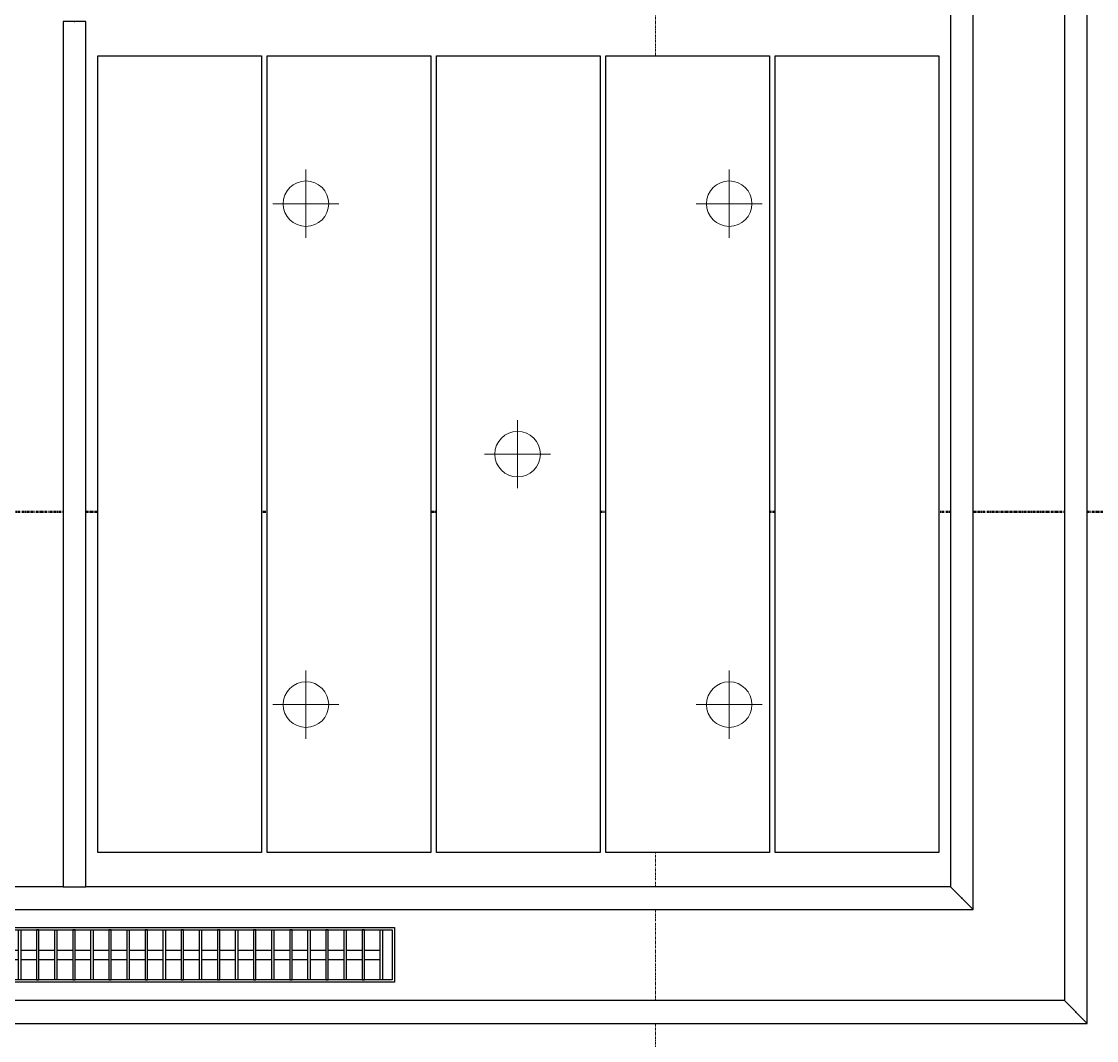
# Model space of a CAD drawing. Header units: millimetres. Extents: x -794334 to -714814, y -17806 to 22403.
# Drawn here: x -734675 to -732314, y -2759 to -521 of the extents above; entities that cross this region are included whole.
import ezdxf
from ezdxf.xclip import XClip

# ---------------------------------------------------------------- set-up
doc = ezdxf.new("R2010")
doc.units = ezdxf.units.MM
doc.header["$XCLIPFRAME"] = 0
doc.linetypes.add('DPA_Grid _ Level 100', pattern=[10, 5.5, -1.6, 1.3, -1.6])
for name, color, linetype in [('000 - WIPEOUT', 250, 'Continuous'), ('001 - ASCESSORIES', 251, 'Continuous'), ('A04_TUBE SERIES', 2, 'Continuous'), ('A11_ALU.SOLID SHEET', 2, 'Continuous')]:
    doc.layers.add(name, color=color, linetype=linetype)
for name, color, linetype, lineweight in [('A-DETL-GENF', 2, 'Continuous', 9), ('E-LITE-EQPM', 2, 'Continuous', 9), ('G-ANNO-SECL', 3, 'Continuous', 9), ('S-GRID', 251, 'Continuous', 9)]:
    doc.layers.add(name, color=color, linetype=linetype, lineweight=lineweight)

# ---------------------------------------------------------------- blocks, each defined once
blk = doc.blocks.new('*U804')
at = {"layer": 'S-GRID', "linetype": 'DPA_Grid _ Level 100'}
blk.add_line((45600, -21385.5), (45600, 16671.4), dxfattribs=at)
blk = doc.blocks.new('*U1417')
blk.add_attdef('EXTR.OVL-LENGTH_', (-25, -59.1), '', height=5)
blk.add_wipeout([(-25, 0), (25, 0), (25, 1900), (-25, 1900)]).dxf.layer = '000 - WIPEOUT'
blk.add_point((0, 0))
at = {"layer": 'A04_TUBE SERIES', "color": 0}
blk.add_lwpolyline([(-25, 0), (25, 0), (25, 1900), (-25, 1900)], close=True, dxfattribs=at)
blk = doc.blocks.new('*U1422')
blk.add_attdef('EXTR.OVL-LENGTH_', (-25, -59.1), '', height=5)
blk.add_wipeout([(-25, 25), (25, -25), (25, 11022.5), (-25, 10972.5)]).dxf.layer = '000 - WIPEOUT'
at = {"layer": 'A04_TUBE SERIES', "color": 0}
blk.add_lwpolyline([(-25, 25), (25, -25), (25, 11022.5), (-25, 10972.5)], close=True, dxfattribs=at)
blk = doc.blocks.new('*U1423')
blk.add_attdef('EXTR.OVL-LENGTH_', (-25, -59.1), '', height=5)
blk.add_wipeout([(-25, 25), (25, -25), (25, 4675), (-25, 4625)]).dxf.layer = '000 - WIPEOUT'
blk.add_point((0, 0))
at = {"layer": 'A04_TUBE SERIES', "color": 0}
blk.add_lwpolyline([(-25, 25), (25, -25), (25, 4675), (-25, 4625)], close=True, dxfattribs=at)
blk = doc.blocks.new('*U1435')
blk.add_attdef('EXTR.OVL-LENGTH_', (-25, -59.1), '', height=5)
blk.add_wipeout([(-25, 0), (25, 0), (25, 10747.5), (-25, 10697.5)]).dxf.layer = '000 - WIPEOUT'
at = {"layer": 'A04_TUBE SERIES', "color": 0}
blk.add_lwpolyline([(-25, 0), (25, 0), (25, 10747.5), (-25, 10697.5)], close=True, dxfattribs=at)
blk = doc.blocks.new('*U1428')
blk.add_attdef('EXTR.OVL-LENGTH_', (-25, -59.1), '', height=5)
blk.add_wipeout([(-25, 25), (25, -25), (25, 4175), (-25, 4125)]).dxf.layer = '000 - WIPEOUT'
blk.add_point((0, 0))
at = {"layer": 'A04_TUBE SERIES', "color": 0}
blk.add_lwpolyline([(-25, 25), (25, -25), (25, 4175), (-25, 4125)], close=True, dxfattribs=at)
blk = doc.blocks.new('*U1541')
at = {"color": 6}
blk.add_point((-37.5, 0), dxfattribs=at)
at = {"color": 3}
for points in [[(-875, 924), (875, 924), (875, 564), (-875, 564)], [(-875, 552), (875, 552), (875, 192), (-875, 192)], [(-875, -192), (875, -192), (875, -552), (-875, -552)], [(-875, -564), (875, -564), (875, -924), (-875, -924)]]:
    blk.add_wipeout(points, dxfattribs=at).dxf.layer = '000 - WIPEOUT'
at = {"layer": 'A11_ALU.SOLID SHEET', "color": 0, "linetype": 'ByBlock'}
for points in [[(875, 564), (-875, 564), (-875, 924), (875, 924)], [(875, 192), (-875, 192), (-875, 552), (875, 552)], [(875, -552), (-875, -552), (-875, -192), (875, -192)], [(875, -924), (-875, -924), (-875, -564), (875, -564)]]:
    blk.add_lwpolyline(points, close=True, dxfattribs=at)
at = {"color": 3}
blk.add_wipeout([(-875, 180), (875, 180), (875, -180), (-875, -180)], dxfattribs=at).dxf.layer = '000 - WIPEOUT'
at = {"layer": 'A11_ALU.SOLID SHEET', "color": 0, "linetype": 'ByBlock'}
blk.add_lwpolyline([(875, -180), (-875, -180), (-875, 180), (875, 180)], close=True, dxfattribs=at)
blk = doc.blocks.new('*U1623')
at = {"color": 1}
blk.add_wipeout([(625, -60), (-625, -60), (-625, 60), (625, 60)], dxfattribs=at).dxf.layer = '000 - WIPEOUT'
at = {"layer": '001 - ASCESSORIES', "color": 0}
blk.add_lwpolyline([(625, -60), (-625, -60), (-625, 60), (625, 60)], close=True, dxfattribs=at)
at = {"layer": '001 - ASCESSORIES'}
for points in [[(620, -55), (-620, -55), (-620, 55), (620, 55)], [(-593.5, -55), (-598.5, -55), (-598.5, 55), (-593.5, 55)], [(-558.8, -55), (-553.8, -55), (-553.8, 55), (-558.8, 55)], [(-514, -55), (-519, -55), (-519, 55), (-514, 55)], [(-479.3, -55), (-474.3, -55), (-474.3, 55), (-479.3, 55)], [(-434.6, -55), (-439.6, -55), (-439.6, 55), (-434.6, 55)], [(-399.8, -55), (-394.8, -55), (-394.8, 55), (-399.8, 55)], [(-355.1, -55), (-360.1, -55), (-360.1, 55), (-355.1, 55)], [(-320.4, -55), (-315.4, -55), (-315.4, 55), (-320.4, 55)], [(-275.6, -55), (-280.6, -55), (-280.6, 55), (-275.6, 55)], [(-240.9, -55), (-235.9, -55), (-235.9, 55), (-240.9, 55)], [(-196.2, -55), (-201.2, -55), (-201.2, 55), (-196.2, 55)], [(-161.4, -55), (-156.4, -55), (-156.4, 55), (-161.4, 55)], [(-116.7, -55), (-121.7, -55), (-121.7, 55), (-116.7, 55)], [(-82, -55), (-77, -55), (-77, 55), (-82, 55)], [(-37.2, -55), (-42.2, -55), (-42.2, 55), (-37.2, 55)], [(-2.5, -55), (2.5, -55), (2.5, 55), (-2.5, 55)], [(42.2, -55), (37.2, -55), (37.2, 55), (42.2, 55)], [(77, -55), (82, -55), (82, 55), (77, 55)], [(121.7, -55), (116.7, -55), (116.7, 55), (121.7, 55)], [(156.4, -55), (161.4, -55), (161.4, 55), (156.4, 55)], [(201.2, -55), (196.2, -55), (196.2, 55), (201.2, 55)], [(235.9, -55), (240.9, -55), (240.9, 55), (235.9, 55)], [(280.6, -55), (275.6, -55), (275.6, 55), (280.6, 55)], [(315.4, -55), (320.4, -55), (320.4, 55), (315.4, 55)], [(360.1, -55), (355.1, -55), (355.1, 55), (360.1, 55)], [(394.8, -55), (399.8, -55), (399.8, 55), (394.8, 55)], [(439.6, -55), (434.6, -55), (434.6, 55), (439.6, 55)], [(474.3, -55), (479.3, -55), (479.3, 55), (474.3, 55)], [(519, -55), (514, -55), (514, 55), (519, 55)], [(553.8, -55), (558.8, -55), (558.8, 55), (553.8, 55)], [(598.5, -55), (593.5, -55), (593.5, 55), (598.5, 55)]]:
    blk.add_lwpolyline(points, close=True, dxfattribs=at)
for points in [[(-593.5, 10), (-558.8, 10)], [(-553.8, 10), (-519, 10)], [(-514, 10), (-479.3, 10)], [(-474.3, 10), (-439.6, 10)], [(-434.6, 10), (-399.8, 10)], [(-394.8, 10), (-360.1, 10)], [(-355.1, 10), (-320.4, 10)], [(-315.4, 10), (-280.6, 10)], [(-275.6, 10), (-240.9, 10)], [(-235.9, 10), (-201.2, 10)], [(-196.2, 10), (-161.4, 10)], [(-156.4, 10), (-121.7, 10)], [(-116.7, 10), (-82, 10)], [(-77, 10), (-42.2, 10)], [(-37.2, 10), (-2.5, 10)], [(2.5, 10), (37.2, 10)], [(42.2, 10), (77, 10)], [(82, 10), (116.7, 10)], [(121.7, 10), (156.4, 10)], [(161.4, 10), (196.2, 10)], [(201.2, 10), (235.9, 10)], [(240.9, 10), (275.6, 10)], [(280.6, 10), (315.4, 10)], [(320.4, 10), (355.1, 10)], [(360.1, 10), (394.8, 10)], [(399.8, 10), (434.6, 10)], [(439.6, 10), (474.3, 10)], [(479.3, 10), (514, 10)], [(519, 10), (553.8, 10)], [(558.8, 10), (593.5, 10)], [(-593.5, -10), (-558.8, -10)], [(-553.8, -10), (-519, -10)], [(-514, -10), (-479.3, -10)], [(-474.3, -10), (-439.6, -10)], [(-434.6, -10), (-399.8, -10)], [(-394.8, -10), (-360.1, -10)], [(-355.1, -10), (-320.4, -10)], [(-315.4, -10), (-280.6, -10)], [(-275.6, -10), (-240.9, -10)], [(-235.9, -10), (-201.2, -10)], [(-196.2, -10), (-161.4, -10)], [(-156.4, -10), (-121.7, -10)], [(-116.7, -10), (-82, -10)], [(-77, -10), (-42.2, -10)], [(-37.2, -10), (-2.5, -10)], [(2.5, -10), (37.2, -10)], [(42.2, -10), (77, -10)], [(82, -10), (116.7, -10)], [(121.7, -10), (156.4, -10)], [(161.4, -10), (196.2, -10)], [(201.2, -10), (235.9, -10)], [(240.9, -10), (275.6, -10)], [(280.6, -10), (315.4, -10)], [(320.4, -10), (355.1, -10)], [(360.1, -10), (394.8, -10)], [(399.8, -10), (434.6, -10)], [(439.6, -10), (474.3, -10)], [(479.3, -10), (514, -10)], [(519, -10), (553.8, -10)], [(558.8, -10), (593.5, -10)]]:
    blk.add_lwpolyline(points, dxfattribs=at)
blk = doc.blocks.new('*U1629')
blk.add_blockref('*U1623', (10200.5, -6150))
at = {"layer": 'A11_ALU.SOLID SHEET', "linetype": 'ByBlock'}
for name, p, rotation in [('*U1541', (11097.5, -5050.5), 90), ('*U1435', (1349.5, -6025.5), 270), ('*U1422', (1324.5, -6275.5), 270)]:
    blk.add_blockref(name, p, dxfattribs=dict(at, rotation=rotation))
for name, p in [('*U1423', (12322, -6275.5)), ('*U1428', (12072, -6025.5))]:
    blk.add_blockref(name, p, dxfattribs=at)
at = {"layer": 'A11_ALU.SOLID SHEET', "linetype": 'ByBlock', "rotation": 180}
blk.add_blockref('*U1417', (10122.5, -4100.5), dxfattribs=at)
blk = doc.blocks.new('LGF_DL_SAA_LowPower_DL1a1 - LGF_DL_SAA_LowPower_DL1a-12437659-4150-01 CONCOURSE LEVEL - REFLECTED CEILING PLAN')
at = {"layer": 'A-DETL-GENF'}
for p, q in [((0, 75), (0, -75)), ((72.5, 0), (-72.5, 0))]:
    blk.add_line(p, q, dxfattribs=at)
blk.add_circle((0, 0), 50, dxfattribs=at)
blk = doc.blocks.new('LGF_DL_SAA_LowPower_DL1a1 - LGF_DL_SAA_LowPower_DL1a-12438006-4150-01 CONCOURSE LEVEL - REFLECTED CEILING PLAN')
at = {"layer": 'A-DETL-GENF'}
for p, q in [((0, -75), (0, 75)), ((72.5, 0), (-72.5, 0))]:
    blk.add_line(p, q, dxfattribs=at)
blk.add_circle((0, 0), 50, dxfattribs=at)
blk = doc.blocks.new('C-1-PP19-AR-4150-01-B_20250901-115810_EXDOWNLIGHT')
at = {"layer": 'E-LITE-EQPM'}
for name, p, rotation in [('LGF_DL_SAA_LowPower_DL1a1 - LGF_DL_SAA_LowPower_DL1a-12437659-4150-01 CONCOURSE LEVEL - REFLECTED CEILING PLAN', (10632, -4500.5), 359.9999881697653), ('LGF_DL_SAA_LowPower_DL1a1 - LGF_DL_SAA_LowPower_DL1a-12437659-4150-01 CONCOURSE LEVEL - REFLECTED CEILING PLAN', (11562, -4500.5), 359.9999881697653), ('LGF_DL_SAA_LowPower_DL1a1 - LGF_DL_SAA_LowPower_DL1a-12437659-4150-01 CONCOURSE LEVEL - REFLECTED CEILING PLAN', (11097, -5050.5), 359.9999881697653), ('LGF_DL_SAA_LowPower_DL1a1 - LGF_DL_SAA_LowPower_DL1a-12438006-4150-01 CONCOURSE LEVEL - REFLECTED CEILING PLAN', (10632, -5600.5), 1.18302346677688e-05), ('LGF_DL_SAA_LowPower_DL1a1 - LGF_DL_SAA_LowPower_DL1a-12438006-4150-01 CONCOURSE LEVEL - REFLECTED CEILING PLAN', (11562, -5600.5), 1.18302346677688e-05)]:
    blk.add_blockref(name, p, dxfattribs=dict(at, rotation=rotation))

msp = doc.modelspace()

# ---------------------------------------------------------------- linework, layer by layer
at = {"layer": 'G-ANNO-SECL', "linetype": 'DPA_Grid _ Level 100', "lineweight": 50}
msp.add_line((-792444.1, -1598.3), (-717748.3, -1598.3), dxfattribs=at)

# ---------------------------------------------------------------- block references
msp.add_blockref('*U804', (-778882.4, 3579))

# ---------------------------------------------------------------- next in the draw order: block references
ref = msp.add_blockref('*U1629', (-744681.2, 3579))
XClip(ref).set_block_clipping_path([(-45802.4668593339, -9620.0029952967), (23702.8690583039, 10334.9999958097)])

# ---------------------------------------------------------------- next in the draw order: block references
ref = msp.add_blockref('C-1-PP19-AR-4150-01-B_20250901-115810_EXDOWNLIGHT', (-744682.4, 3579))
XClip(ref).set_block_clipping_path([(-45801.3280238605, -9620.0029952967), (23704.0078937773, 10334.9999958097)])

doc.saveas('drawing.dxf')
